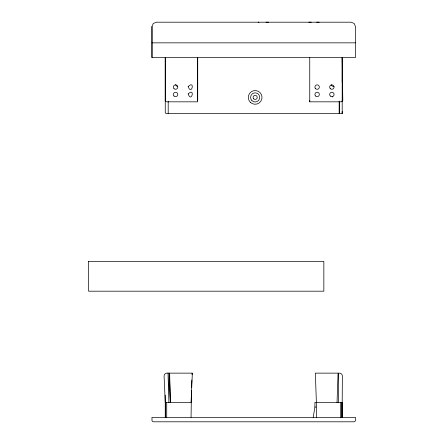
<?xml version="1.0" encoding="UTF-8"?>
<svg xmlns="http://www.w3.org/2000/svg" width="444" height="444" viewBox="0 0 444 444"><rect width="100%" height="100%" fill="white"/><g stroke="black" fill="none" stroke-linecap="round" stroke-linejoin="round"><path stroke-width="0.67" d="M151.976 57.587L151.976 26.523L153.274 23.465L156.399 22.2L351.043 22.2L354.168 23.465L355.466 26.523L355.466 57.587L151.976 57.587L151.976 26.523M197.691 100.622L197.691 57.587L197.691 101.826L166.722 101.826L165.251 101.221L165.251 57.587L165.251 112.659L165.679 113.342L166.722 113.62L342.191 113.62L342.191 100.477M342.191 82.495L342.191 57.587L342.807 100.622L341.763 101.648L340.72 101.826L309.751 101.826L309.751 100.622M316.389 417.377L316.389 402.63L315.357 373.138L338.067 373.138L337.035 402.63M340.72 417.377L340.72 402.63M191.486 390.287L191.053 417.377M191.575 387.656L191.847 379.997M192.036 374.614L192.086 373.138M313.192 417.465L314.913 407.054L314.913 402.336L315.962 402.336M355.416 420.707L354.728 421.6L353.99 421.8L153.452 421.8L152.409 421.367L152.026 420.707M268.503 22.2L266.012 22.2M319.131 22.2L316.644 22.2M311.3 22.2L308.813 22.2M151.976 42.846L355.466 42.846M316.389 402.63L342.191 402.63L342.357 376.09A2.93 2.93 0 0 0 339.427 373.138L338.322 373.138L338.506 402.63M314.913 407.054L315.962 407.054M258.18 22.2L258.963 22.2M168.015 373.138L168.936 402.63L169.12 373.138C167.033 372.671 163.941 373.443 164.086 376.09L165.251 402.63L165.251 417.377M169.636 373.138L170.407 402.63L169.375 373.138L192.341 373.138L191.053 402.63L165.251 402.63L165.201 395.143M355.466 420.324L355.466 417.377L151.976 417.377L151.976 420.324M342.191 57.587L342.191 101.221M342.191 111.488L342.191 113.62M341.763 402.63L341.763 417.377M309.751 57.587L309.751 101.826M168.198 101.171L168.198 113.62M166.722 402.63L166.722 417.377M165.679 402.63L165.679 417.377M333.899 86.269A2.214 2.214 0 0 1 331.185 84.704M177.761 86.341A2.214 2.214 0 0 1 175.624 84.704M332.217 96.959A2.214 2.214 0 0 1 332.75 96.742M88.534 261.399L88.534 291.186L323.843 291.186L323.843 261.399L88.534 261.399M339.244 101.171L339.244 113.62L339.244 101.182M342.191 402.63L342.191 417.377L342.196 402.63M188.162 86.574C191.553 96.071 195.404 79.565 188.162 86.574M188.162 93.95C191.553 103.441 195.404 86.935 188.162 93.95M174.009 88.645A2.214 2.214 0 0 0 177.705 87.651A2.214 2.214 0 0 0 174.997 84.943A2.214 2.214 0 0 0 174.009 88.645M315.562 88.645A2.214 2.214 0 0 0 319.264 87.651A2.214 2.214 0 0 0 316.555 84.943A2.214 2.214 0 0 0 315.562 88.645M315.562 96.015A2.214 2.214 0 0 0 319.264 95.027A2.214 2.214 0 0 0 316.555 92.313A2.214 2.214 0 0 0 315.562 96.015M330.308 96.015A2.214 2.214 0 0 0 334.01 95.027A2.214 2.214 0 0 0 331.302 92.313A2.214 2.214 0 0 0 330.308 96.015M330.308 88.645A2.214 2.214 0 0 0 334.01 87.651A2.214 2.214 0 0 0 331.302 84.943A2.214 2.214 0 0 0 330.308 88.645M250.305 102.253A6.854 6.854 0 0 0 261.771 99.178A6.854 6.854 0 0 0 253.374 90.781A6.854 6.854 0 0 0 250.305 102.253M253.691 98.862A2.065 2.065 0 0 0 257.148 97.935A2.065 2.065 0 0 0 254.617 95.405A2.065 2.065 0 0 0 253.691 98.862M251.92 100.633A4.573 4.573 0 0 0 259.568 98.585A4.573 4.573 0 0 0 253.968 92.985A4.573 4.573 0 0 0 251.92 100.633M174.009 96.015A2.214 2.214 0 0 0 177.705 95.027A2.214 2.214 0 0 0 174.997 92.313A2.214 2.214 0 0 0 174.009 96.015"/></g></svg>
